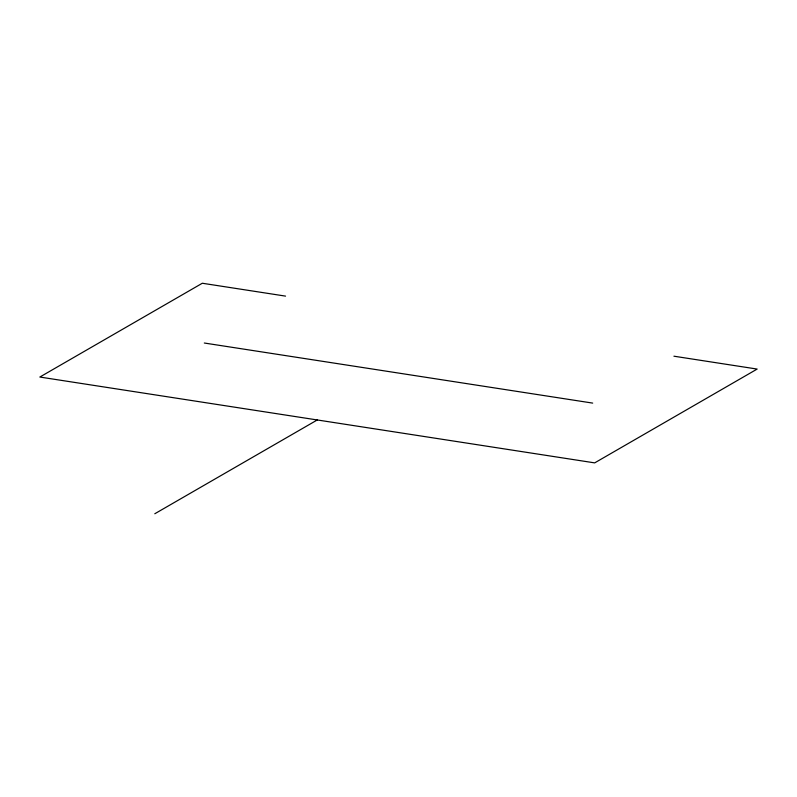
<?xml version="1.0" encoding="UTF-8"?>
<svg xmlns="http://www.w3.org/2000/svg" width="797" height="797" viewBox="0 0 797 797"><rect width="100%" height="100%" fill="white"/><g stroke="black" fill="none" stroke-linecap="round" stroke-linejoin="round"><path stroke-width="1.2" d="M154.797 513.756L317.266 419.959M285.545 296.115L202.318 283.244L39.85 377.041L594.682 462.878L757.15 369.071L673.923 356.199M204.311 343.019L592.689 403.103"/></g></svg>
